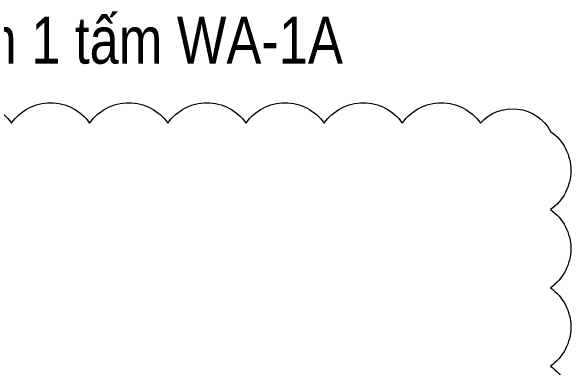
# Model space of a CAD drawing. Header units: millimetres. Extents: x -147841 to 368790, y -162721 to 84261.
# Drawn here: x 309834 to 316993, y -96809 to -92252 of the extents above; entities that cross this region are included whole.
import ezdxf

# ---------------------------------------------------------------- set-up
doc = ezdxf.new("R2010")
doc.units = ezdxf.units.MM
doc.header["$LTSCALE"] = 1000
doc.header["$MEASUREMENT"] = 0
doc.layers.get('DEFPOINTS').update_dxf_attribs({"color": 5, "linetype": 'CONTINUOUS', "lineweight": 18})
doc.styles.add('ARIAL', font='arial.ttf', dxfattribs={"width": 0.7})

msp = doc.modelspace()

# ---------------------------------------------------------------- linework, layer by layer
at = {"layer": 'DEFPOINTS', "color": 2, "flags": 128}
msp.add_lwpolyline([(308837.53, -93682.28, -0.5205671), (309837.53, -93682.28, -0.5205671), (310837.53, -93682.28, -0.5205671), (311837.53, -93682.28, -0.5205671), (312837.53, -93682.28, -0.5205671), (313837.53, -93682.28, -0.5205671), (314837.53, -93682.28, -0.5205671), (315837.53, -93682.28, -0.5205671), (316732.58, -93787.23, -0.5205671), (316732.58, -94787.23, -0.5205671), (316732.58, -95787.23, -0.5205671), (316732.58, -96787.23, -0.5205671), (316732.58, -97787.23, -0.5205671), (316732.58, -98787.23, -0.5205671), (316732.58, -99787.23, -0.5205671), (316732.58, -100787.23, -0.5205671), (316732.58, -101787.23, -0.5205671), (316732.58, -102787.23, -0.5205671), (316732.58, -103787.23, -0.5205671)], format="xyb", dxfattribs=at)

# ---------------------------------------------------------------- texts
at = {"layer": 'DEFPOINTS', "color": 2, "style": 'ARIAL', "width": 0.8}
msp.add_text('2017.12.16. sửa mb tường vây, sửa tấm WA-1, thêm 1 tấm WA-1A', height=600, dxfattribs=at).set_placement((294106.26, -92922.01))

doc.saveas('drawing.dxf')
